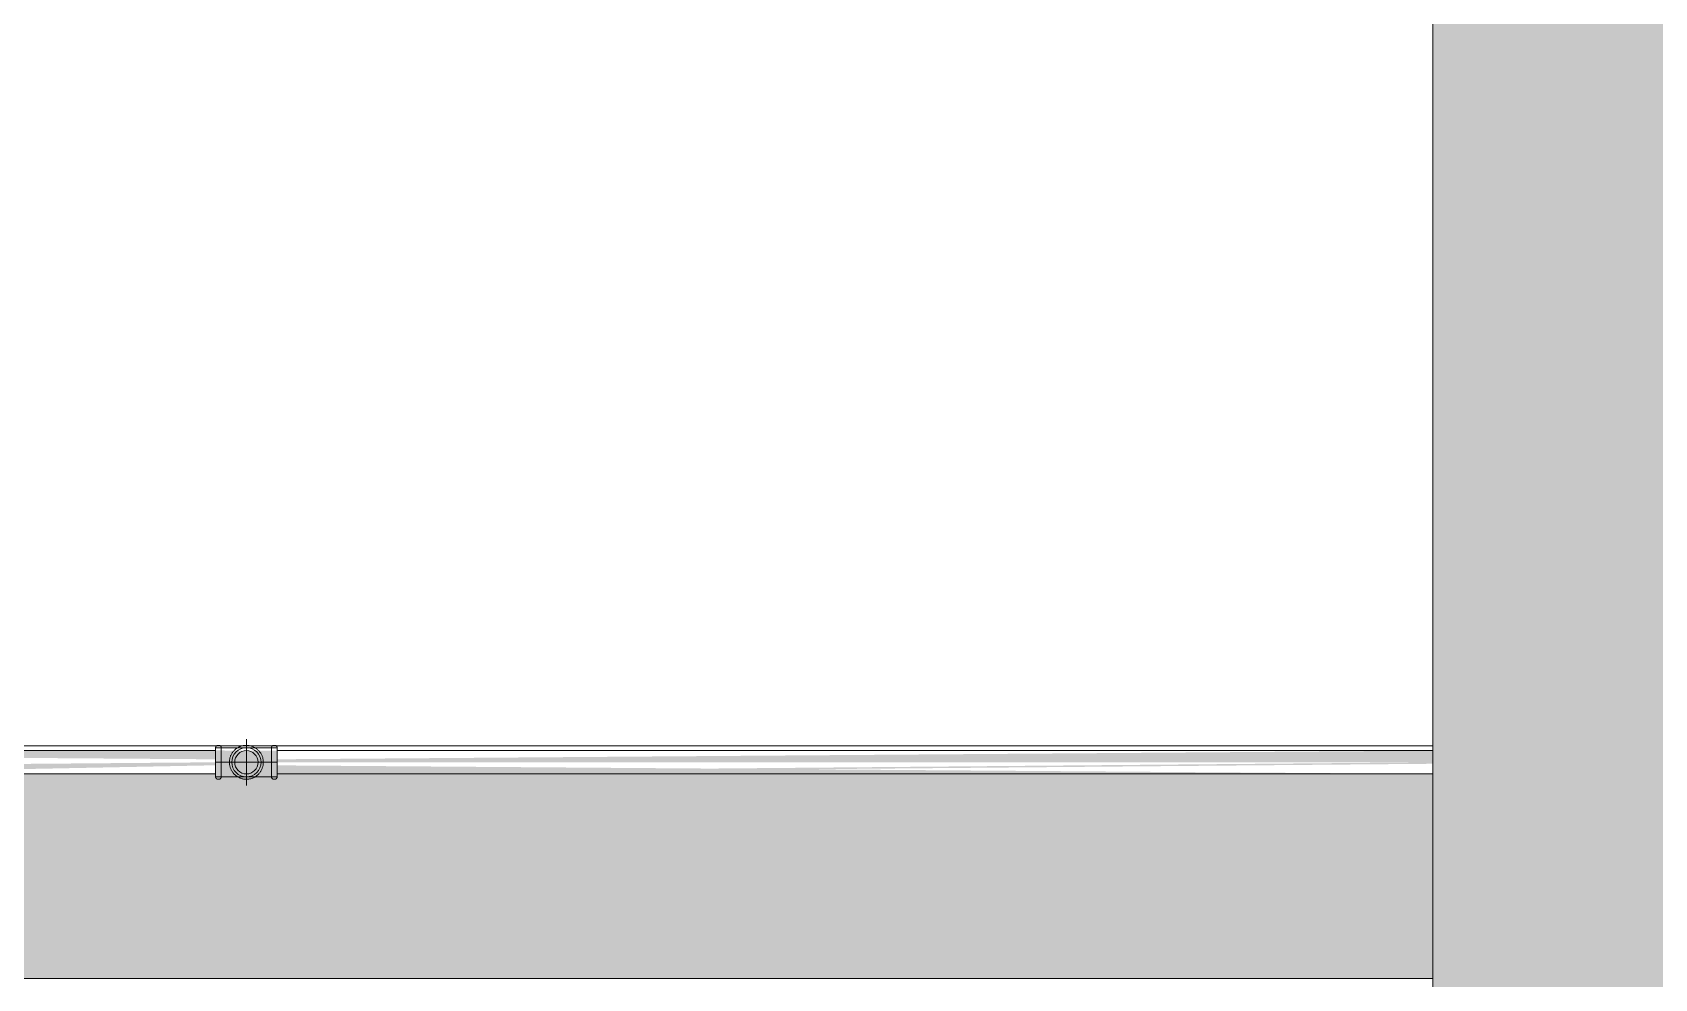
# Model space of a CAD drawing. Header units: metres. Extents: x 5 to 242, y -3 to 162.
# Drawn here: x 167.852 to 169.593, y 107.214 to 108.23 of the extents above; entities that cross this region are included whole.
import ezdxf

# ---------------------------------------------------------------- set-up
doc = ezdxf.new("R2010")
doc.units = ezdxf.units.M
doc.layers.add('1053_ARQ_BASE_MATADOURO_2_dwg', color=7, linetype='Continuous', lineweight=5, true_color=0x767676)
for name, color, linetype, lineweight in [('A-DETL', 7, 'Continuous', 5), ('A-DETL-GENF', 7, 'Continuous', 5), ('A-PISO', 7, 'Continuous', 5), ('A-WALL', 7, 'Continuous', 9), ('P-PIPE', 7, 'Continuous', 5), ('P-PIPE-CNTR', 7, 'Continuous', 5)]:
    doc.layers.add(name, color=color, linetype=linetype, lineweight=lineweight)

# ---------------------------------------------------------------- blocks, each defined once
blk = doc.blocks.new('1053_ARQ_BASE_MATADOURO_2_dwg-3637054-TÉRREO 1_20')
at = {"layer": 'A-PISO', "color": 253, "true_color": 0xaaaaaa, "flags": 128}
blk.add_lwpolyline([(142.9558, 74.2782), (139.8841, 74.2782), (127.1431, 74.2782)], dxfattribs=at)

msp = doc.modelspace()

# ---------------------------------------------------------------- hatches: boundary and pattern name
at = {"layer": 'A-DETL-GENF', "true_color": 0xffff00}
h = msp.add_hatch(color=2, dxfattribs=at)
h.paths.add_polyline_path([(159.2772, 95.5542), (169.8307, 95.5542), (169.8307, 120.7142), (129.9669, 120.7142), (129.9669, 95.5542), (149.0587, 95.5542)])
h.paths.add_polyline_path([(130.4761, 96.1081), (130.4761, 120.3589), (169.3545, 120.3589), (169.3545, 96.1081), (138.8401, 96.1081)])
at = {"layer": 'A-WALL', "true_color": 0xffd4aa, "transparency": 33554483}
h = msp.add_hatch(color=41, dxfattribs=at)
h.paths.add_polyline_path([(166.2829, 107.2142), (169.3545, 107.2142), (169.3545, 107.434), (168.1143, 107.4432), (168.1143, 107.459), (166.2829, 107.4642)])
h.paths.add_polyline_path([(169.8307, 107.2142), (185.9382, 107.2142), (185.9382, 107.4642), (170.6483, 107.4527), (170.6483, 107.434), (169.8307, 107.4289)])
h.paths.add_polyline_path([(185.9022, 107.4297), (185.8884, 107.4527), (185.9087, 107.4553), (185.9022, 107.434)])
h.paths.add_polyline_path([(170.7143, 107.434), (170.7143, 107.459), (173.2483, 107.4497), (173.2483, 107.434), (170.7731, 107.434)])
h.paths.add_polyline_path([(173.3143, 107.434), (173.3143, 107.459), (175.8618, 107.4497), (175.8618, 107.434), (173.3277, 107.434)])
h.paths.add_polyline_path([(175.9001, 107.434), (175.9008, 107.459), (185.8787, 107.4497), (185.8787, 107.434), (175.9008, 107.434)])
h.paths.add_polyline_path([(166.7607, 107.434), (166.7607, 107.459), (168.0483, 107.4497), (168.0483, 107.434), (166.9411, 107.434)])
at = {"layer": 'P-PIPE', "true_color": 0xc0c0c0}
for points in [[(167.5798, 107.4465), (168.0483, 107.4573), (168.0483, 107.459), (166.7607, 107.4497), (166.7607, 107.4465), (166.9411, 107.4465)], [(167.5798, 107.434), (168.0483, 107.4433), (168.0483, 107.4465), (166.7607, 107.4357), (166.7607, 107.434), (166.9411, 107.434)]]:
    msp.add_hatch(color=9, dxfattribs=at).paths.add_polyline_path(points)
h = msp.add_hatch(color=9, dxfattribs=at)
h.paths.add_polyline_path([(170.1344, 107.4465), (170.6483, 107.4573), (170.6483, 107.459), (169.8307, 107.4475), (169.8307, 107.4465)])
h.paths.add_polyline_path([(169.3545, 107.4465), (169.3545, 107.459), (168.1143, 107.4497), (168.1143, 107.4465), (168.8571, 107.4465)])
h = msp.add_hatch(color=9, dxfattribs=at)
h.paths.add_polyline_path([(168.1143, 107.434), (169.3545, 107.4449), (169.3545, 107.4465), (168.1143, 107.4357), (168.1143, 107.4344)])
h.paths.add_polyline_path([(169.8307, 107.434), (170.6483, 107.4432), (170.6483, 107.4465), (169.8307, 107.4357), (169.8307, 107.4341)])

# ---------------------------------------------------------------- linework, layer by layer
at = {"layer": 'A-DETL'}
msp.add_line((169.3545, 120.3589), (169.3545, 96.1081), dxfattribs=at)
at = {"layer": 'A-WALL', "color": 253, "true_color": 0xaaaaaa}
for p, q in [((169.3545, 107.4642), (166.2829, 107.4642)), ((166.2829, 107.2142), (169.3545, 107.2142))]:
    msp.add_line(p, q, dxfattribs=at)
at = {"layer": 'P-PIPE'}
for p, q in [((168.0483, 107.459), (166.7607, 107.459)), ((168.1143, 107.4622), (168.0483, 107.4622)), ((168.0483, 107.4622), (168.0483, 107.4465)), ((168.0483, 107.4622), (168.0483, 107.4465)), ((168.1143, 107.4622), (168.0483, 107.4622)), ((168.0483, 107.4622), (168.0483, 107.4601)), ((168.0483, 107.4622), (168.0483, 107.4576)), ((168.0483, 107.434), (168.0483, 107.459)), ((168.0518, 107.4647), (168.0508, 107.4647)), ((168.0518, 107.4647), (168.0508, 107.4647)), ((168.0543, 107.4622), (168.0543, 107.4465)), ((168.0543, 107.4622), (168.0543, 107.4465)), ((168.1083, 107.4465), (168.1083, 107.4622)), ((168.1083, 107.4465), (168.1083, 107.4622)), ((168.1118, 107.4647), (168.1108, 107.4647)), ((168.1118, 107.4647), (168.1108, 107.4647)), ((168.1143, 107.4465), (168.1143, 107.4622)), ((168.1143, 107.4465), (168.1143, 107.4622)), ((168.1143, 107.4601), (168.1143, 107.4622)), ((168.1143, 107.4576), (168.1143, 107.4622)), ((169.3545, 107.459), (168.1143, 107.459)), ((168.1143, 107.459), (168.1143, 107.434)), ((166.7607, 107.434), (168.0483, 107.434)), ((168.0483, 107.4465), (168.0483, 107.4308)), ((168.0483, 107.4465), (168.0483, 107.4308)), ((168.0483, 107.4354), (168.0483, 107.4308)), ((168.0483, 107.4329), (168.0483, 107.4308)), ((168.0543, 107.4465), (168.0543, 107.4308)), ((168.0543, 107.4465), (168.0543, 107.4308)), ((168.1083, 107.4308), (168.1083, 107.4465)), ((168.1083, 107.4308), (168.1083, 107.4465)), ((168.1143, 107.4308), (168.1143, 107.4465)), ((168.1143, 107.4308), (168.1143, 107.4465)), ((168.1143, 107.4308), (168.1143, 107.4354)), ((168.1143, 107.434), (169.3545, 107.434)), ((168.1143, 107.4308), (168.1143, 107.4329)), ((168.0483, 107.4308), (168.1143, 107.4308)), ((168.0483, 107.4308), (168.1143, 107.4308)), ((168.0508, 107.4283), (168.0518, 107.4283)), ((168.0508, 107.4283), (168.0518, 107.4283)), ((168.1108, 107.4283), (168.1118, 107.4283)), ((168.1108, 107.4283), (168.1118, 107.4283))]:
    msp.add_line(p, q, dxfattribs=at)
at = {"layer": 'P-PIPE', "flags": 128}
for points in [[(168.0483, 107.4622), (168.0483, 107.4623), (168.0483, 107.4624), (168.0483, 107.4625), (168.0483, 107.4626), (168.0483, 107.4627), (168.0484, 107.4628), (168.0484, 107.4629), (168.0484, 107.463), (168.0484, 107.4631), (168.0485, 107.4632), (168.0485, 107.4632), (168.0486, 107.4633), (168.0486, 107.4634), (168.0487, 107.4635), (168.0487, 107.4636), (168.0488, 107.4637), (168.0488, 107.4638), (168.0489, 107.4638), (168.049, 107.4639), (168.049, 107.464), (168.0491, 107.464), (168.0492, 107.4641), (168.0493, 107.4642), (168.0494, 107.4642), (168.0494, 107.4643), (168.0495, 107.4643), (168.0496, 107.4644), (168.0497, 107.4644), (168.0498, 107.4645), (168.0499, 107.4645), (168.05, 107.4645), (168.0501, 107.4646), (168.0502, 107.4646), (168.0503, 107.4646), (168.0504, 107.4646), (168.0505, 107.4647), (168.0506, 107.4647), (168.0507, 107.4647), (168.0508, 107.4647), (168.0508, 107.4647)], [(168.0483, 107.4622), (168.0483, 107.4623), (168.0483, 107.4624), (168.0483, 107.4625), (168.0483, 107.4626), (168.0483, 107.4627), (168.0484, 107.4628), (168.0484, 107.4629), (168.0484, 107.463), (168.0484, 107.4631), (168.0485, 107.4632), (168.0485, 107.4632), (168.0486, 107.4633), (168.0486, 107.4634), (168.0487, 107.4635), (168.0487, 107.4636), (168.0488, 107.4637), (168.0488, 107.4638), (168.0489, 107.4638), (168.049, 107.4639), (168.049, 107.464), (168.0491, 107.464), (168.0492, 107.4641), (168.0493, 107.4642), (168.0494, 107.4642), (168.0494, 107.4643), (168.0495, 107.4643), (168.0496, 107.4644), (168.0497, 107.4644), (168.0498, 107.4645), (168.0499, 107.4645), (168.05, 107.4645), (168.0501, 107.4646), (168.0502, 107.4646), (168.0503, 107.4646), (168.0504, 107.4646), (168.0505, 107.4647), (168.0506, 107.4647), (168.0507, 107.4647), (168.0508, 107.4647), (168.0508, 107.4647)], [(168.0483, 107.4586), (168.0483, 107.459), (168.0483, 107.4593), (168.0483, 107.4597), (168.0483, 107.46), (168.0483, 107.4603), (168.0483, 107.4606), (168.0483, 107.4609), (168.0483, 107.4611), (168.0483, 107.4613), (168.0483, 107.4615), (168.0483, 107.4617), (168.0483, 107.4618), (168.0483, 107.462), (168.0483, 107.4621), (168.0483, 107.4621), (168.0483, 107.4622)], [(168.0483, 107.4622), (168.0483, 107.4621), (168.0483, 107.4621), (168.0483, 107.462), (168.0483, 107.4619), (168.0483, 107.4617), (168.0483, 107.4616), (168.0483, 107.4614), (168.0483, 107.4612), (168.0483, 107.4609), (168.0483, 107.4607), (168.0483, 107.4604), (168.0483, 107.4601), (168.0483, 107.4598), (168.0483, 107.4594), (168.0483, 107.4591), (168.0483, 107.4587), (168.0483, 107.4583), (168.0483, 107.4579), (168.0483, 107.4574), (168.0483, 107.457), (168.0483, 107.4565), (168.0483, 107.456), (168.0483, 107.4555), (168.0483, 107.455), (168.0483, 107.4544), (168.0483, 107.4539), (168.0483, 107.4533), (168.0483, 107.4528), (168.0483, 107.4522), (168.0483, 107.4516), (168.0483, 107.451), (168.0483, 107.4504), (168.0483, 107.4498), (168.0483, 107.4492), (168.0483, 107.4485), (168.0483, 107.4479), (168.0483, 107.4473), (168.0483, 107.4467), (168.0483, 107.4465)], [(168.0483, 107.459), (168.0483, 107.4593), (168.0483, 107.4597), (168.0483, 107.46), (168.0483, 107.4603), (168.0483, 107.4606), (168.0483, 107.4609), (168.0483, 107.4611), (168.0483, 107.4613), (168.0483, 107.4615), (168.0483, 107.4617), (168.0483, 107.4618), (168.0483, 107.462), (168.0483, 107.4621), (168.0483, 107.4621), (168.0483, 107.4622)], [(168.0483, 107.4622), (168.0483, 107.4621), (168.0483, 107.4621), (168.0483, 107.462), (168.0483, 107.4619), (168.0483, 107.4617), (168.0483, 107.4616), (168.0483, 107.4614), (168.0483, 107.4612), (168.0483, 107.4609), (168.0483, 107.4607), (168.0483, 107.4604), (168.0483, 107.4601), (168.0483, 107.4598), (168.0483, 107.4594), (168.0483, 107.4591)], [(168.0518, 107.4647), (168.0519, 107.4647), (168.052, 107.4647), (168.0521, 107.4647), (168.0522, 107.4647), (168.0523, 107.4646), (168.0524, 107.4646), (168.0525, 107.4646), (168.0526, 107.4646), (168.0527, 107.4645), (168.0528, 107.4645), (168.0529, 107.4644), (168.0529, 107.4644), (168.053, 107.4644), (168.0531, 107.4643), (168.0532, 107.4642), (168.0533, 107.4642), (168.0534, 107.4641), (168.0534, 107.4641), (168.0535, 107.464), (168.0536, 107.4639), (168.0536, 107.4639), (168.0537, 107.4638), (168.0538, 107.4637), (168.0538, 107.4636), (168.0539, 107.4635), (168.0539, 107.4634), (168.054, 107.4634), (168.054, 107.4633), (168.0541, 107.4632), (168.0541, 107.4631), (168.0542, 107.463), (168.0542, 107.4629), (168.0542, 107.4628), (168.0542, 107.4627), (168.0543, 107.4626), (168.0543, 107.4625), (168.0543, 107.4624), (168.0543, 107.4623), (168.0543, 107.4622), (168.0543, 107.4622)], [(168.0518, 107.4647), (168.0519, 107.4647), (168.052, 107.4647), (168.0521, 107.4647), (168.0522, 107.4647), (168.0523, 107.4646), (168.0524, 107.4646), (168.0525, 107.4646), (168.0526, 107.4646), (168.0527, 107.4645), (168.0528, 107.4645), (168.0529, 107.4644), (168.0529, 107.4644), (168.053, 107.4644), (168.0531, 107.4643), (168.0532, 107.4642), (168.0533, 107.4642), (168.0534, 107.4641), (168.0534, 107.4641), (168.0535, 107.464), (168.0536, 107.4639), (168.0536, 107.4639), (168.0537, 107.4638), (168.0538, 107.4637), (168.0538, 107.4636), (168.0539, 107.4635), (168.0539, 107.4634), (168.054, 107.4634), (168.054, 107.4633), (168.0541, 107.4632), (168.0541, 107.4631), (168.0542, 107.463), (168.0542, 107.4629), (168.0542, 107.4628), (168.0542, 107.4627), (168.0543, 107.4626), (168.0543, 107.4625), (168.0543, 107.4624), (168.0543, 107.4623), (168.0543, 107.4622), (168.0543, 107.4622)], [(168.0543, 107.4465), (168.0543, 107.4471), (168.0543, 107.4477), (168.0543, 107.4484), (168.0543, 107.449), (168.0543, 107.4496), (168.0543, 107.4502), (168.0543, 107.4508), (168.0543, 107.4514), (168.0543, 107.452), (168.0543, 107.4526), (168.0543, 107.4532), (168.0543, 107.4537), (168.0543, 107.4543), (168.0543, 107.4548), (168.0543, 107.4553), (168.0543, 107.4559), (168.0543, 107.4564), (168.0543, 107.4568), (168.0543, 107.4573), (168.0543, 107.4577), (168.0543, 107.4582), (168.0543, 107.4586), (168.0543, 107.459), (168.0543, 107.4593), (168.0543, 107.4597), (168.0543, 107.46), (168.0543, 107.4603), (168.0543, 107.4606), (168.0543, 107.4609), (168.0543, 107.4611), (168.0543, 107.4613), (168.0543, 107.4615), (168.0543, 107.4617), (168.0543, 107.4618), (168.0543, 107.462), (168.0543, 107.4621), (168.0543, 107.4621), (168.0543, 107.4622)], [(168.0543, 107.4622), (168.0543, 107.4621), (168.0543, 107.4621), (168.0543, 107.462), (168.0543, 107.4619), (168.0543, 107.4617), (168.0543, 107.4616), (168.0543, 107.4614), (168.0543, 107.4612), (168.0543, 107.4609), (168.0543, 107.4607), (168.0543, 107.4604), (168.0543, 107.4601), (168.0543, 107.4598), (168.0543, 107.4594), (168.0543, 107.4591), (168.0543, 107.4587), (168.0543, 107.4583), (168.0543, 107.4579), (168.0543, 107.4574), (168.0543, 107.457), (168.0543, 107.4565), (168.0543, 107.456), (168.0543, 107.4555), (168.0543, 107.455), (168.0543, 107.4544), (168.0543, 107.4539), (168.0543, 107.4533), (168.0543, 107.4528), (168.0543, 107.4522), (168.0543, 107.4516), (168.0543, 107.451), (168.0543, 107.4504), (168.0543, 107.4498), (168.0543, 107.4492), (168.0543, 107.4485), (168.0543, 107.4479), (168.0543, 107.4473), (168.0543, 107.4467), (168.0543, 107.4465)], [(168.0543, 107.4465), (168.0543, 107.4471), (168.0543, 107.4477), (168.0543, 107.4484), (168.0543, 107.449), (168.0543, 107.4496), (168.0543, 107.4502), (168.0543, 107.4508), (168.0543, 107.4514), (168.0543, 107.452), (168.0543, 107.4526), (168.0543, 107.4532), (168.0543, 107.4537), (168.0543, 107.4543), (168.0543, 107.4548), (168.0543, 107.4553), (168.0543, 107.4559), (168.0543, 107.4564), (168.0543, 107.4568), (168.0543, 107.4573), (168.0543, 107.4577), (168.0543, 107.4582), (168.0543, 107.4586), (168.0543, 107.459), (168.0543, 107.4593), (168.0543, 107.4597), (168.0543, 107.46), (168.0543, 107.4603), (168.0543, 107.4606), (168.0543, 107.4609), (168.0543, 107.4611), (168.0543, 107.4613), (168.0543, 107.4615), (168.0543, 107.4617), (168.0543, 107.4618), (168.0543, 107.462), (168.0543, 107.4621), (168.0543, 107.4621), (168.0543, 107.4622)], [(168.0543, 107.4622), (168.0543, 107.4621), (168.0543, 107.4621), (168.0543, 107.462), (168.0543, 107.4619), (168.0543, 107.4617), (168.0543, 107.4616), (168.0543, 107.4614), (168.0543, 107.4612), (168.0543, 107.4609), (168.0543, 107.4607), (168.0543, 107.4604), (168.0543, 107.4601), (168.0543, 107.4598), (168.0543, 107.4594), (168.0543, 107.4591), (168.0543, 107.4587), (168.0543, 107.4583), (168.0543, 107.4579), (168.0543, 107.4574), (168.0543, 107.457), (168.0543, 107.4565), (168.0543, 107.456), (168.0543, 107.4555), (168.0543, 107.455), (168.0543, 107.4544), (168.0543, 107.4539), (168.0543, 107.4533), (168.0543, 107.4528), (168.0543, 107.4522), (168.0543, 107.4516), (168.0543, 107.451), (168.0543, 107.4504), (168.0543, 107.4498), (168.0543, 107.4492), (168.0543, 107.4485), (168.0543, 107.4479), (168.0543, 107.4473), (168.0543, 107.4467), (168.0543, 107.4465)], [(168.0995, 107.4465), (168.0995, 107.4472), (168.0994, 107.4479), (168.0994, 107.4487), (168.0993, 107.4494), (168.0991, 107.4501), (168.099, 107.4508), (168.0988, 107.4515), (168.0986, 107.4522), (168.0983, 107.4529), (168.0981, 107.4536), (168.0978, 107.4542), (168.0974, 107.4549), (168.0971, 107.4555), (168.0967, 107.4562), (168.0963, 107.4568), (168.0959, 107.4574), (168.0954, 107.4579), (168.095, 107.4585), (168.0945, 107.459), (168.094, 107.4595), (168.0934, 107.46), (168.0929, 107.4605), (168.0923, 107.461), (168.0917, 107.4614), (168.0911, 107.4618), (168.0905, 107.4622), (168.0899, 107.4625), (168.0892, 107.4629), (168.0886, 107.4632), (168.0879, 107.4634), (168.0872, 107.4637), (168.0865, 107.4639), (168.0858, 107.4641), (168.0851, 107.4643), (168.0844, 107.4644), (168.0837, 107.4645), (168.0829, 107.4646), (168.0822, 107.4647), (168.0815, 107.4647), (168.0808, 107.4647), (168.08, 107.4646), (168.0793, 107.4646), (168.0786, 107.4645), (168.0779, 107.4644), (168.0772, 107.4642), (168.0764, 107.464), (168.0757, 107.4638), (168.0751, 107.4636), (168.0744, 107.4633), (168.0737, 107.463), (168.0731, 107.4627), (168.0724, 107.4624), (168.0718, 107.462), (168.0712, 107.4616), (168.0706, 107.4612), (168.07, 107.4608), (168.0694, 107.4603), (168.0689, 107.4598), (168.0684, 107.4593), (168.0679, 107.4588), (168.0674, 107.4582), (168.0669, 107.4577), (168.0665, 107.4571), (168.0661, 107.4565), (168.0657, 107.4559), (168.0653, 107.4552), (168.065, 107.4546), (168.0647, 107.4539), (168.0644, 107.4533), (168.0641, 107.4526), (168.0639, 107.4519), (168.0637, 107.4512), (168.0635, 107.4505), (168.0634, 107.4498), (168.0633, 107.4491), (168.0632, 107.4483), (168.0631, 107.4476), (168.0631, 107.4469), (168.0631, 107.4465)], [(168.0995, 107.4465), (168.0995, 107.4472), (168.0994, 107.4479), (168.0994, 107.4487), (168.0993, 107.4494), (168.0991, 107.4501), (168.099, 107.4508), (168.0988, 107.4515), (168.0986, 107.4522), (168.0983, 107.4529), (168.0981, 107.4536), (168.0978, 107.4542), (168.0974, 107.4549), (168.0971, 107.4555), (168.0967, 107.4562), (168.0963, 107.4568), (168.0959, 107.4574), (168.0954, 107.4579), (168.095, 107.4585), (168.0945, 107.459), (168.094, 107.4595), (168.0934, 107.46), (168.0929, 107.4605), (168.0923, 107.461), (168.0917, 107.4614), (168.0911, 107.4618), (168.0905, 107.4622), (168.0899, 107.4625), (168.0892, 107.4629), (168.0886, 107.4632), (168.0879, 107.4634), (168.0872, 107.4637), (168.0865, 107.4639), (168.0858, 107.4641), (168.0851, 107.4643), (168.0844, 107.4644), (168.0837, 107.4645), (168.0829, 107.4646), (168.0822, 107.4647), (168.0815, 107.4647), (168.0808, 107.4647), (168.08, 107.4646), (168.0793, 107.4646), (168.0786, 107.4645), (168.0779, 107.4644), (168.0772, 107.4642), (168.0764, 107.464), (168.0757, 107.4638), (168.0751, 107.4636), (168.0744, 107.4633), (168.0737, 107.463), (168.0731, 107.4627), (168.0724, 107.4624), (168.0718, 107.462), (168.0712, 107.4616), (168.0706, 107.4612), (168.07, 107.4608), (168.0694, 107.4603), (168.0689, 107.4598), (168.0684, 107.4593), (168.0679, 107.4588), (168.0674, 107.4582), (168.0669, 107.4577), (168.0665, 107.4571), (168.0661, 107.4565), (168.0657, 107.4559), (168.0653, 107.4552), (168.065, 107.4546), (168.0647, 107.4539), (168.0644, 107.4533), (168.0641, 107.4526), (168.0639, 107.4519), (168.0637, 107.4512), (168.0635, 107.4505), (168.0634, 107.4498), (168.0633, 107.4491), (168.0632, 107.4483), (168.0631, 107.4476), (168.0631, 107.4469), (168.0631, 107.4465)], [(168.1083, 107.4622), (168.1083, 107.4623), (168.1083, 107.4624), (168.1083, 107.4625), (168.1083, 107.4626), (168.1083, 107.4627), (168.1084, 107.4628), (168.1084, 107.4629), (168.1084, 107.463), (168.1084, 107.4631), (168.1085, 107.4632), (168.1085, 107.4632), (168.1086, 107.4633), (168.1086, 107.4634), (168.1087, 107.4635), (168.1087, 107.4636), (168.1088, 107.4637), (168.1088, 107.4638), (168.1089, 107.4638), (168.109, 107.4639), (168.109, 107.464), (168.1091, 107.464), (168.1092, 107.4641), (168.1093, 107.4642), (168.1094, 107.4642), (168.1094, 107.4643), (168.1095, 107.4643), (168.1096, 107.4644), (168.1097, 107.4644), (168.1098, 107.4645), (168.1099, 107.4645), (168.11, 107.4645), (168.1101, 107.4646), (168.1102, 107.4646), (168.1103, 107.4646), (168.1104, 107.4646), (168.1105, 107.4647), (168.1106, 107.4647), (168.1107, 107.4647), (168.1108, 107.4647), (168.1108, 107.4647)], [(168.1083, 107.4622), (168.1083, 107.4623), (168.1083, 107.4624), (168.1083, 107.4625), (168.1083, 107.4626), (168.1083, 107.4627), (168.1084, 107.4628), (168.1084, 107.4629), (168.1084, 107.463), (168.1084, 107.4631), (168.1085, 107.4632), (168.1085, 107.4632), (168.1086, 107.4633), (168.1086, 107.4634), (168.1087, 107.4635), (168.1087, 107.4636), (168.1088, 107.4637), (168.1088, 107.4638), (168.1089, 107.4638), (168.109, 107.4639), (168.109, 107.464), (168.1091, 107.464), (168.1092, 107.4641), (168.1093, 107.4642), (168.1094, 107.4642), (168.1094, 107.4643), (168.1095, 107.4643), (168.1096, 107.4644), (168.1097, 107.4644), (168.1098, 107.4645), (168.1099, 107.4645), (168.11, 107.4645), (168.1101, 107.4646), (168.1102, 107.4646), (168.1103, 107.4646), (168.1104, 107.4646), (168.1105, 107.4647), (168.1106, 107.4647), (168.1107, 107.4647), (168.1108, 107.4647), (168.1108, 107.4647)], [(168.1083, 107.4465), (168.1083, 107.4471), (168.1083, 107.4477), (168.1083, 107.4484), (168.1083, 107.449), (168.1083, 107.4496), (168.1083, 107.4502), (168.1083, 107.4508), (168.1083, 107.4514), (168.1083, 107.452), (168.1083, 107.4526), (168.1083, 107.4532), (168.1083, 107.4537), (168.1083, 107.4543), (168.1083, 107.4548), (168.1083, 107.4553), (168.1083, 107.4559), (168.1083, 107.4564), (168.1083, 107.4568), (168.1083, 107.4573), (168.1083, 107.4577), (168.1083, 107.4582), (168.1083, 107.4586), (168.1083, 107.459), (168.1083, 107.4593), (168.1083, 107.4597), (168.1083, 107.46), (168.1083, 107.4603), (168.1083, 107.4606), (168.1083, 107.4609), (168.1083, 107.4611), (168.1083, 107.4613), (168.1083, 107.4615), (168.1083, 107.4617), (168.1083, 107.4618), (168.1083, 107.462), (168.1083, 107.4621), (168.1083, 107.4621), (168.1083, 107.4622)], [(168.1083, 107.4622), (168.1083, 107.4621), (168.1083, 107.4621), (168.1083, 107.462), (168.1083, 107.4619), (168.1083, 107.4617), (168.1083, 107.4616), (168.1083, 107.4614), (168.1083, 107.4612), (168.1083, 107.4609), (168.1083, 107.4607), (168.1083, 107.4604), (168.1083, 107.4601), (168.1083, 107.4598), (168.1083, 107.4594), (168.1083, 107.4591), (168.1083, 107.4587), (168.1083, 107.4583), (168.1083, 107.4579), (168.1083, 107.4574), (168.1083, 107.457), (168.1083, 107.4565), (168.1083, 107.456), (168.1083, 107.4555), (168.1083, 107.455), (168.1083, 107.4544), (168.1083, 107.4539), (168.1083, 107.4533), (168.1083, 107.4528), (168.1083, 107.4522), (168.1083, 107.4516), (168.1083, 107.451), (168.1083, 107.4504), (168.1083, 107.4498), (168.1083, 107.4492), (168.1083, 107.4485), (168.1083, 107.4479), (168.1083, 107.4473), (168.1083, 107.4467), (168.1083, 107.4465)], [(168.1083, 107.4465), (168.1083, 107.4471), (168.1083, 107.4477), (168.1083, 107.4484), (168.1083, 107.449), (168.1083, 107.4496), (168.1083, 107.4502), (168.1083, 107.4508), (168.1083, 107.4514), (168.1083, 107.452), (168.1083, 107.4526), (168.1083, 107.4532), (168.1083, 107.4537), (168.1083, 107.4543), (168.1083, 107.4548), (168.1083, 107.4553), (168.1083, 107.4559), (168.1083, 107.4564), (168.1083, 107.4568), (168.1083, 107.4573), (168.1083, 107.4577), (168.1083, 107.4582), (168.1083, 107.4586), (168.1083, 107.459), (168.1083, 107.4593), (168.1083, 107.4597), (168.1083, 107.46), (168.1083, 107.4603), (168.1083, 107.4606), (168.1083, 107.4609), (168.1083, 107.4611), (168.1083, 107.4613), (168.1083, 107.4615), (168.1083, 107.4617), (168.1083, 107.4618), (168.1083, 107.462), (168.1083, 107.4621), (168.1083, 107.4621), (168.1083, 107.4622)], [(168.1083, 107.4622), (168.1083, 107.4621), (168.1083, 107.4621), (168.1083, 107.462), (168.1083, 107.4619), (168.1083, 107.4617), (168.1083, 107.4616), (168.1083, 107.4614), (168.1083, 107.4612), (168.1083, 107.4609), (168.1083, 107.4607), (168.1083, 107.4604), (168.1083, 107.4601), (168.1083, 107.4598), (168.1083, 107.4594), (168.1083, 107.4591), (168.1083, 107.4587), (168.1083, 107.4583), (168.1083, 107.4579), (168.1083, 107.4574), (168.1083, 107.457), (168.1083, 107.4565), (168.1083, 107.456), (168.1083, 107.4555), (168.1083, 107.455), (168.1083, 107.4544), (168.1083, 107.4539), (168.1083, 107.4533), (168.1083, 107.4528), (168.1083, 107.4522), (168.1083, 107.4516), (168.1083, 107.451), (168.1083, 107.4504), (168.1083, 107.4498), (168.1083, 107.4492), (168.1083, 107.4485), (168.1083, 107.4479), (168.1083, 107.4473), (168.1083, 107.4467), (168.1083, 107.4465)], [(168.1118, 107.4647), (168.1119, 107.4647), (168.112, 107.4647), (168.1121, 107.4647), (168.1122, 107.4647), (168.1123, 107.4646), (168.1124, 107.4646), (168.1125, 107.4646), (168.1126, 107.4646), (168.1127, 107.4645), (168.1128, 107.4645), (168.1129, 107.4644), (168.1129, 107.4644), (168.113, 107.4644), (168.1131, 107.4643), (168.1132, 107.4642), (168.1133, 107.4642), (168.1134, 107.4641), (168.1134, 107.4641), (168.1135, 107.464), (168.1136, 107.4639), (168.1136, 107.4639), (168.1137, 107.4638), (168.1138, 107.4637), (168.1138, 107.4636), (168.1139, 107.4635), (168.1139, 107.4634), (168.114, 107.4634), (168.114, 107.4633), (168.1141, 107.4632), (168.1141, 107.4631), (168.1142, 107.463), (168.1142, 107.4629), (168.1142, 107.4628), (168.1142, 107.4627), (168.1143, 107.4626), (168.1143, 107.4625), (168.1143, 107.4624), (168.1143, 107.4623), (168.1143, 107.4622), (168.1143, 107.4622)], [(168.1118, 107.4647), (168.1119, 107.4647), (168.112, 107.4647), (168.1121, 107.4647), (168.1122, 107.4647), (168.1123, 107.4646), (168.1124, 107.4646), (168.1125, 107.4646), (168.1126, 107.4646), (168.1127, 107.4645), (168.1128, 107.4645), (168.1129, 107.4644), (168.1129, 107.4644), (168.113, 107.4644), (168.1131, 107.4643), (168.1132, 107.4642), (168.1133, 107.4642), (168.1134, 107.4641), (168.1134, 107.4641), (168.1135, 107.464), (168.1136, 107.4639), (168.1136, 107.4639), (168.1137, 107.4638), (168.1138, 107.4637), (168.1138, 107.4636), (168.1139, 107.4635), (168.1139, 107.4634), (168.114, 107.4634), (168.114, 107.4633), (168.1141, 107.4632), (168.1141, 107.4631), (168.1142, 107.463), (168.1142, 107.4629), (168.1142, 107.4628), (168.1142, 107.4627), (168.1143, 107.4626), (168.1143, 107.4625), (168.1143, 107.4624), (168.1143, 107.4623), (168.1143, 107.4622), (168.1143, 107.4622)], [(168.1143, 107.4465), (168.1143, 107.4471), (168.1143, 107.4477), (168.1143, 107.4484), (168.1143, 107.449), (168.1143, 107.4496), (168.1143, 107.4502), (168.1143, 107.4508), (168.1143, 107.4514), (168.1143, 107.452), (168.1143, 107.4526), (168.1143, 107.4532), (168.1143, 107.4537), (168.1143, 107.4543), (168.1143, 107.4548), (168.1143, 107.4553), (168.1143, 107.4559), (168.1143, 107.4564), (168.1143, 107.4568), (168.1143, 107.4573), (168.1143, 107.4577), (168.1143, 107.4582), (168.1143, 107.4586), (168.1143, 107.459), (168.1143, 107.4593), (168.1143, 107.4597), (168.1143, 107.46), (168.1143, 107.4603), (168.1143, 107.4606), (168.1143, 107.4609), (168.1143, 107.4611), (168.1143, 107.4613), (168.1143, 107.4615), (168.1143, 107.4617), (168.1143, 107.4618), (168.1143, 107.462), (168.1143, 107.4621), (168.1143, 107.4621), (168.1143, 107.4622)], [(168.1143, 107.4622), (168.1143, 107.4621), (168.1143, 107.4621), (168.1143, 107.462), (168.1143, 107.4619), (168.1143, 107.4617), (168.1143, 107.4616), (168.1143, 107.4614), (168.1143, 107.4612), (168.1143, 107.4609), (168.1143, 107.4607), (168.1143, 107.4604), (168.1143, 107.4601), (168.1143, 107.4598), (168.1143, 107.4594), (168.1143, 107.4591), (168.1143, 107.4587)], [(168.1143, 107.459), (168.1143, 107.4593), (168.1143, 107.4597), (168.1143, 107.46), (168.1143, 107.4603), (168.1143, 107.4606), (168.1143, 107.4609), (168.1143, 107.4611), (168.1143, 107.4613), (168.1143, 107.4615), (168.1143, 107.4617), (168.1143, 107.4618), (168.1143, 107.462), (168.1143, 107.4621), (168.1143, 107.4621), (168.1143, 107.4622)], [(168.1143, 107.4622), (168.1143, 107.4621), (168.1143, 107.4621), (168.1143, 107.462), (168.1143, 107.4619), (168.1143, 107.4617), (168.1143, 107.4616), (168.1143, 107.4614), (168.1143, 107.4612), (168.1143, 107.4609), (168.1143, 107.4607), (168.1143, 107.4604), (168.1143, 107.4601), (168.1143, 107.4598), (168.1143, 107.4594), (168.1143, 107.4591)], [(168.0483, 107.4465), (168.0483, 107.4459), (168.0483, 107.4452), (168.0483, 107.4446), (168.0483, 107.444), (168.0483, 107.4434), (168.0483, 107.4428), (168.0483, 107.4421), (168.0483, 107.4415), (168.0483, 107.441), (168.0483, 107.4404), (168.0483, 107.4398), (168.0483, 107.4392), (168.0483, 107.4387), (168.0483, 107.4381), (168.0483, 107.4376), (168.0483, 107.4371), (168.0483, 107.4366), (168.0483, 107.4361), (168.0483, 107.4357), (168.0483, 107.4352), (168.0483, 107.4348), (168.0483, 107.4344), (168.0483, 107.434), (168.0483, 107.4336), (168.0483, 107.4333), (168.0483, 107.4329), (168.0483, 107.4326), (168.0483, 107.4324), (168.0483, 107.4321), (168.0483, 107.4319), (168.0483, 107.4316), (168.0483, 107.4314), (168.0483, 107.4313), (168.0483, 107.4311), (168.0483, 107.431), (168.0483, 107.4309), (168.0483, 107.4308), (168.0483, 107.4308)], [(168.0483, 107.4308), (168.0483, 107.4308), (168.0483, 107.4309), (168.0483, 107.431), (168.0483, 107.4311), (168.0483, 107.4312), (168.0483, 107.4314), (168.0483, 107.4316), (168.0483, 107.4318), (168.0483, 107.432), (168.0483, 107.4323), (168.0483, 107.4326), (168.0483, 107.4329), (168.0483, 107.4332), (168.0483, 107.4335), (168.0483, 107.4339), (168.0483, 107.4343)], [(168.0483, 107.434), (168.0483, 107.4336), (168.0483, 107.4333), (168.0483, 107.4329), (168.0483, 107.4326), (168.0483, 107.4324), (168.0483, 107.4321), (168.0483, 107.4319), (168.0483, 107.4316), (168.0483, 107.4314), (168.0483, 107.4313), (168.0483, 107.4311), (168.0483, 107.431), (168.0483, 107.4309), (168.0483, 107.4308), (168.0483, 107.4308)], [(168.0483, 107.4308), (168.0483, 107.4308), (168.0483, 107.4309), (168.0483, 107.431), (168.0483, 107.4311), (168.0483, 107.4312), (168.0483, 107.4314), (168.0483, 107.4316), (168.0483, 107.4318), (168.0483, 107.432), (168.0483, 107.4323), (168.0483, 107.4326), (168.0483, 107.4329), (168.0483, 107.4332), (168.0483, 107.4335), (168.0483, 107.4339)], [(168.0543, 107.4465), (168.0543, 107.4459), (168.0543, 107.4452), (168.0543, 107.4446), (168.0543, 107.444), (168.0543, 107.4434), (168.0543, 107.4428), (168.0543, 107.4421), (168.0543, 107.4415), (168.0543, 107.441), (168.0543, 107.4404), (168.0543, 107.4398), (168.0543, 107.4392), (168.0543, 107.4387), (168.0543, 107.4381), (168.0543, 107.4376), (168.0543, 107.4371), (168.0543, 107.4366), (168.0543, 107.4361), (168.0543, 107.4357), (168.0543, 107.4352), (168.0543, 107.4348), (168.0543, 107.4344), (168.0543, 107.434), (168.0543, 107.4336), (168.0543, 107.4333), (168.0543, 107.4329), (168.0543, 107.4326), (168.0543, 107.4324), (168.0543, 107.4321), (168.0543, 107.4319), (168.0543, 107.4316), (168.0543, 107.4314), (168.0543, 107.4313), (168.0543, 107.4311), (168.0543, 107.431), (168.0543, 107.4309), (168.0543, 107.4308), (168.0543, 107.4308)], [(168.0543, 107.4308), (168.0543, 107.4308), (168.0543, 107.4309), (168.0543, 107.431), (168.0543, 107.4311), (168.0543, 107.4312), (168.0543, 107.4314), (168.0543, 107.4316), (168.0543, 107.4318), (168.0543, 107.432), (168.0543, 107.4323), (168.0543, 107.4326), (168.0543, 107.4329), (168.0543, 107.4332), (168.0543, 107.4335), (168.0543, 107.4339), (168.0543, 107.4343), (168.0543, 107.4347), (168.0543, 107.4351), (168.0543, 107.4355), (168.0543, 107.436), (168.0543, 107.4365), (168.0543, 107.437), (168.0543, 107.4375), (168.0543, 107.438), (168.0543, 107.4385), (168.0543, 107.4391), (168.0543, 107.4396), (168.0543, 107.4402), (168.0543, 107.4408), (168.0543, 107.4414), (168.0543, 107.442), (168.0543, 107.4426), (168.0543, 107.4432), (168.0543, 107.4438), (168.0543, 107.4444), (168.0543, 107.4451), (168.0543, 107.4457), (168.0543, 107.4463), (168.0543, 107.4465)], [(168.0543, 107.4465), (168.0543, 107.4459), (168.0543, 107.4452), (168.0543, 107.4446), (168.0543, 107.444), (168.0543, 107.4434), (168.0543, 107.4428), (168.0543, 107.4421), (168.0543, 107.4415), (168.0543, 107.441), (168.0543, 107.4404), (168.0543, 107.4398), (168.0543, 107.4392), (168.0543, 107.4387), (168.0543, 107.4381), (168.0543, 107.4376), (168.0543, 107.4371), (168.0543, 107.4366), (168.0543, 107.4361), (168.0543, 107.4357), (168.0543, 107.4352), (168.0543, 107.4348), (168.0543, 107.4344), (168.0543, 107.434), (168.0543, 107.4336), (168.0543, 107.4333), (168.0543, 107.4329), (168.0543, 107.4326), (168.0543, 107.4324), (168.0543, 107.4321), (168.0543, 107.4319), (168.0543, 107.4316), (168.0543, 107.4314), (168.0543, 107.4313), (168.0543, 107.4311), (168.0543, 107.431), (168.0543, 107.4309), (168.0543, 107.4308), (168.0543, 107.4308)], [(168.0543, 107.4308), (168.0543, 107.4308), (168.0543, 107.4309), (168.0543, 107.431), (168.0543, 107.4311), (168.0543, 107.4312), (168.0543, 107.4314), (168.0543, 107.4316), (168.0543, 107.4318), (168.0543, 107.432), (168.0543, 107.4323), (168.0543, 107.4326), (168.0543, 107.4329), (168.0543, 107.4332), (168.0543, 107.4335), (168.0543, 107.4339), (168.0543, 107.4343), (168.0543, 107.4347), (168.0543, 107.4351), (168.0543, 107.4355), (168.0543, 107.436), (168.0543, 107.4365), (168.0543, 107.437), (168.0543, 107.4375), (168.0543, 107.438), (168.0543, 107.4385), (168.0543, 107.4391), (168.0543, 107.4396), (168.0543, 107.4402), (168.0543, 107.4408), (168.0543, 107.4414), (168.0543, 107.442), (168.0543, 107.4426), (168.0543, 107.4432), (168.0543, 107.4438), (168.0543, 107.4444), (168.0543, 107.4451), (168.0543, 107.4457), (168.0543, 107.4463), (168.0543, 107.4465)], [(168.0631, 107.4465), (168.0631, 107.4458), (168.0631, 107.445), (168.0632, 107.4443), (168.0633, 107.4436), (168.0635, 107.4429), (168.0636, 107.4422), (168.0638, 107.4415), (168.064, 107.4408), (168.0643, 107.4401), (168.0645, 107.4394), (168.0648, 107.4387), (168.0651, 107.4381), (168.0655, 107.4374), (168.0659, 107.4368), (168.0663, 107.4362), (168.0667, 107.4356), (168.0671, 107.435), (168.0676, 107.4345), (168.0681, 107.4339), (168.0686, 107.4334), (168.0691, 107.4329), (168.0697, 107.4325), (168.0703, 107.432), (168.0709, 107.4316), (168.0715, 107.4312), (168.0721, 107.4308), (168.0727, 107.4304), (168.0734, 107.4301), (168.074, 107.4298), (168.0747, 107.4295), (168.0754, 107.4293), (168.0761, 107.429), (168.0768, 107.4289), (168.0775, 107.4287), (168.0782, 107.4285), (168.0789, 107.4284), (168.0796, 107.4284), (168.0804, 107.4283), (168.0811, 107.4283), (168.0818, 107.4283), (168.0825, 107.4283), (168.0833, 107.4284), (168.084, 107.4285), (168.0847, 107.4286), (168.0854, 107.4288), (168.0861, 107.4289)], [(168.0631, 107.4465), (168.0631, 107.4458), (168.0631, 107.445), (168.0632, 107.4443), (168.0633, 107.4436), (168.0635, 107.4429), (168.0636, 107.4422), (168.0638, 107.4415), (168.064, 107.4408), (168.0643, 107.4401), (168.0645, 107.4394), (168.0648, 107.4387), (168.0651, 107.4381), (168.0655, 107.4374), (168.0659, 107.4368), (168.0663, 107.4362), (168.0667, 107.4356), (168.0671, 107.435), (168.0676, 107.4345), (168.0681, 107.4339), (168.0686, 107.4334), (168.0691, 107.4329), (168.0697, 107.4325), (168.0703, 107.432), (168.0709, 107.4316), (168.0715, 107.4312), (168.0721, 107.4308), (168.0727, 107.4304), (168.0734, 107.4301), (168.074, 107.4298), (168.0747, 107.4295), (168.0754, 107.4293), (168.0761, 107.429), (168.0768, 107.4289), (168.0775, 107.4287), (168.0782, 107.4285), (168.0789, 107.4284), (168.0796, 107.4284), (168.0804, 107.4283), (168.0811, 107.4283), (168.0818, 107.4283), (168.0825, 107.4283), (168.0833, 107.4284), (168.084, 107.4285), (168.0847, 107.4286), (168.0854, 107.4288), (168.0861, 107.4289)], [(168.0861, 107.4289), (168.0868, 107.4291), (168.0875, 107.4294), (168.0882, 107.4296), (168.0889, 107.4299), (168.0895, 107.4303), (168.0902, 107.4306), (168.0908, 107.431), (168.0914, 107.4314), (168.092, 107.4318), (168.0926, 107.4322), (168.0931, 107.4327), (168.0937, 107.4332), (168.0942, 107.4337), (168.0947, 107.4342), (168.0952, 107.4347), (168.0956, 107.4353), (168.0961, 107.4359), (168.0965, 107.4365), (168.0969, 107.4371), (168.0972, 107.4377), (168.0976, 107.4384), (168.0979, 107.439), (168.0982, 107.4397), (168.0984, 107.4404), (168.0987, 107.4411), (168.0989, 107.4418), (168.099, 107.4425), (168.0992, 107.4432), (168.0993, 107.4439), (168.0994, 107.4446), (168.0995, 107.4454), (168.0995, 107.4461), (168.0995, 107.4465)], [(168.0861, 107.4289), (168.0868, 107.4291), (168.0875, 107.4294), (168.0882, 107.4296), (168.0889, 107.4299), (168.0895, 107.4303), (168.0902, 107.4306), (168.0908, 107.431), (168.0914, 107.4314), (168.092, 107.4318), (168.0926, 107.4322), (168.0931, 107.4327), (168.0937, 107.4332), (168.0942, 107.4337), (168.0947, 107.4342), (168.0952, 107.4347), (168.0956, 107.4353), (168.0961, 107.4359), (168.0965, 107.4365), (168.0969, 107.4371), (168.0972, 107.4377), (168.0976, 107.4384), (168.0979, 107.439), (168.0982, 107.4397), (168.0984, 107.4404), (168.0987, 107.4411), (168.0989, 107.4418), (168.099, 107.4425), (168.0992, 107.4432), (168.0993, 107.4439), (168.0994, 107.4446), (168.0995, 107.4454), (168.0995, 107.4461), (168.0995, 107.4465)], [(168.1083, 107.4465), (168.1083, 107.4459), (168.1083, 107.4452), (168.1083, 107.4446), (168.1083, 107.444), (168.1083, 107.4434), (168.1083, 107.4428), (168.1083, 107.4421), (168.1083, 107.4415), (168.1083, 107.441), (168.1083, 107.4404), (168.1083, 107.4398), (168.1083, 107.4392), (168.1083, 107.4387), (168.1083, 107.4381), (168.1083, 107.4376), (168.1083, 107.4371), (168.1083, 107.4366), (168.1083, 107.4361), (168.1083, 107.4357), (168.1083, 107.4352), (168.1083, 107.4348), (168.1083, 107.4344), (168.1083, 107.434), (168.1083, 107.4336), (168.1083, 107.4333), (168.1083, 107.4329), (168.1083, 107.4326), (168.1083, 107.4324), (168.1083, 107.4321), (168.1083, 107.4319), (168.1083, 107.4316), (168.1083, 107.4314), (168.1083, 107.4313), (168.1083, 107.4311), (168.1083, 107.431), (168.1083, 107.4309), (168.1083, 107.4308), (168.1083, 107.4308)], [(168.1083, 107.4308), (168.1083, 107.4308), (168.1083, 107.4309), (168.1083, 107.431), (168.1083, 107.4311), (168.1083, 107.4312), (168.1083, 107.4314), (168.1083, 107.4316), (168.1083, 107.4318), (168.1083, 107.432), (168.1083, 107.4323), (168.1083, 107.4326), (168.1083, 107.4329), (168.1083, 107.4332), (168.1083, 107.4335), (168.1083, 107.4339), (168.1083, 107.4343), (168.1083, 107.4347), (168.1083, 107.4351), (168.1083, 107.4355), (168.1083, 107.436), (168.1083, 107.4365), (168.1083, 107.437), (168.1083, 107.4375), (168.1083, 107.438), (168.1083, 107.4385), (168.1083, 107.4391), (168.1083, 107.4396), (168.1083, 107.4402), (168.1083, 107.4408), (168.1083, 107.4414), (168.1083, 107.442), (168.1083, 107.4426), (168.1083, 107.4432), (168.1083, 107.4438), (168.1083, 107.4444), (168.1083, 107.4451), (168.1083, 107.4457), (168.1083, 107.4463), (168.1083, 107.4465)], [(168.1083, 107.4465), (168.1083, 107.4459), (168.1083, 107.4452), (168.1083, 107.4446), (168.1083, 107.444), (168.1083, 107.4434), (168.1083, 107.4428), (168.1083, 107.4421), (168.1083, 107.4415), (168.1083, 107.441), (168.1083, 107.4404), (168.1083, 107.4398), (168.1083, 107.4392), (168.1083, 107.4387), (168.1083, 107.4381), (168.1083, 107.4376), (168.1083, 107.4371), (168.1083, 107.4366), (168.1083, 107.4361), (168.1083, 107.4357), (168.1083, 107.4352), (168.1083, 107.4348), (168.1083, 107.4344), (168.1083, 107.434), (168.1083, 107.4336), (168.1083, 107.4333), (168.1083, 107.4329), (168.1083, 107.4326), (168.1083, 107.4324), (168.1083, 107.4321), (168.1083, 107.4319), (168.1083, 107.4316), (168.1083, 107.4314), (168.1083, 107.4313), (168.1083, 107.4311), (168.1083, 107.431), (168.1083, 107.4309), (168.1083, 107.4308), (168.1083, 107.4308)], [(168.1083, 107.4308), (168.1083, 107.4308), (168.1083, 107.4309), (168.1083, 107.431), (168.1083, 107.4311), (168.1083, 107.4312), (168.1083, 107.4314), (168.1083, 107.4316), (168.1083, 107.4318), (168.1083, 107.432), (168.1083, 107.4323), (168.1083, 107.4326), (168.1083, 107.4329), (168.1083, 107.4332), (168.1083, 107.4335), (168.1083, 107.4339), (168.1083, 107.4343), (168.1083, 107.4347), (168.1083, 107.4351), (168.1083, 107.4355), (168.1083, 107.436), (168.1083, 107.4365), (168.1083, 107.437), (168.1083, 107.4375), (168.1083, 107.438), (168.1083, 107.4385), (168.1083, 107.4391), (168.1083, 107.4396), (168.1083, 107.4402), (168.1083, 107.4408), (168.1083, 107.4414), (168.1083, 107.442), (168.1083, 107.4426), (168.1083, 107.4432), (168.1083, 107.4438), (168.1083, 107.4444), (168.1083, 107.4451), (168.1083, 107.4457), (168.1083, 107.4463), (168.1083, 107.4465)], [(168.1143, 107.4308), (168.1143, 107.4308), (168.1143, 107.4309), (168.1143, 107.431), (168.1143, 107.4311), (168.1143, 107.4312), (168.1143, 107.4314), (168.1143, 107.4316), (168.1143, 107.4318), (168.1143, 107.432), (168.1143, 107.4323), (168.1143, 107.4326), (168.1143, 107.4329), (168.1143, 107.4332), (168.1143, 107.4335), (168.1143, 107.4339), (168.1143, 107.4343), (168.1143, 107.4347), (168.1143, 107.4351), (168.1143, 107.4355), (168.1143, 107.436), (168.1143, 107.4365), (168.1143, 107.437), (168.1143, 107.4375), (168.1143, 107.438), (168.1143, 107.4385), (168.1143, 107.4391), (168.1143, 107.4396), (168.1143, 107.4402), (168.1143, 107.4408), (168.1143, 107.4414), (168.1143, 107.442), (168.1143, 107.4426), (168.1143, 107.4432), (168.1143, 107.4438), (168.1143, 107.4444), (168.1143, 107.4451), (168.1143, 107.4457), (168.1143, 107.4463), (168.1143, 107.4465)], [(168.1143, 107.4344), (168.1143, 107.434), (168.1143, 107.4336), (168.1143, 107.4333), (168.1143, 107.4329), (168.1143, 107.4326), (168.1143, 107.4324), (168.1143, 107.4321), (168.1143, 107.4319), (168.1143, 107.4316), (168.1143, 107.4314), (168.1143, 107.4313), (168.1143, 107.4311), (168.1143, 107.431), (168.1143, 107.4309), (168.1143, 107.4308), (168.1143, 107.4308)], [(168.1143, 107.434), (168.1143, 107.4336), (168.1143, 107.4333), (168.1143, 107.4329), (168.1143, 107.4326), (168.1143, 107.4324), (168.1143, 107.4321), (168.1143, 107.4319), (168.1143, 107.4316), (168.1143, 107.4314), (168.1143, 107.4313), (168.1143, 107.4311), (168.1143, 107.431), (168.1143, 107.4309), (168.1143, 107.4308), (168.1143, 107.4308)], [(168.1143, 107.4308), (168.1143, 107.4308), (168.1143, 107.4309), (168.1143, 107.431), (168.1143, 107.4311), (168.1143, 107.4312), (168.1143, 107.4314), (168.1143, 107.4316), (168.1143, 107.4318), (168.1143, 107.432), (168.1143, 107.4323), (168.1143, 107.4326), (168.1143, 107.4329), (168.1143, 107.4332), (168.1143, 107.4335), (168.1143, 107.4339)], [(168.0508, 107.4283), (168.0507, 107.4283), (168.0506, 107.4283), (168.0505, 107.4283), (168.0504, 107.4283), (168.0503, 107.4283), (168.0502, 107.4284), (168.0501, 107.4284), (168.05, 107.4284), (168.0499, 107.4284), (168.0498, 107.4285), (168.0497, 107.4285), (168.0496, 107.4286), (168.0495, 107.4286), (168.0495, 107.4287), (168.0494, 107.4287), (168.0493, 107.4288), (168.0492, 107.4288), (168.0491, 107.4289), (168.0491, 107.429), (168.049, 107.429), (168.0489, 107.4291), (168.0489, 107.4292), (168.0488, 107.4293), (168.0487, 107.4294), (168.0487, 107.4294), (168.0486, 107.4295), (168.0486, 107.4296), (168.0485, 107.4297), (168.0485, 107.4298), (168.0485, 107.4299), (168.0484, 107.43), (168.0484, 107.4301), (168.0484, 107.4302), (168.0483, 107.4303), (168.0483, 107.4304), (168.0483, 107.4305), (168.0483, 107.4306), (168.0483, 107.4307), (168.0483, 107.4308), (168.0483, 107.4308)], [(168.0508, 107.4283), (168.0507, 107.4283), (168.0506, 107.4283), (168.0505, 107.4283), (168.0504, 107.4283), (168.0503, 107.4283), (168.0502, 107.4284), (168.0501, 107.4284), (168.05, 107.4284), (168.0499, 107.4284), (168.0498, 107.4285), (168.0497, 107.4285), (168.0496, 107.4286), (168.0495, 107.4286), (168.0495, 107.4287), (168.0494, 107.4287), (168.0493, 107.4288), (168.0492, 107.4288), (168.0491, 107.4289), (168.0491, 107.429), (168.049, 107.429), (168.0489, 107.4291), (168.0489, 107.4292), (168.0488, 107.4293), (168.0487, 107.4294), (168.0487, 107.4294), (168.0486, 107.4295), (168.0486, 107.4296), (168.0485, 107.4297), (168.0485, 107.4298), (168.0485, 107.4299), (168.0484, 107.43), (168.0484, 107.4301), (168.0484, 107.4302), (168.0483, 107.4303), (168.0483, 107.4304), (168.0483, 107.4305), (168.0483, 107.4306), (168.0483, 107.4307), (168.0483, 107.4308), (168.0483, 107.4308)], [(168.0543, 107.4308), (168.0543, 107.4307), (168.0543, 107.4306), (168.0543, 107.4305), (168.0543, 107.4304), (168.0542, 107.4303), (168.0542, 107.4302), (168.0542, 107.4301), (168.0542, 107.43), (168.0541, 107.4299), (168.0541, 107.4298), (168.054, 107.4297), (168.054, 107.4296), (168.054, 107.4295), (168.0539, 107.4295), (168.0539, 107.4294), (168.0538, 107.4293), (168.0537, 107.4292), (168.0537, 107.4291), (168.0536, 107.4291), (168.0535, 107.429), (168.0535, 107.4289), (168.0534, 107.4289), (168.0533, 107.4288), (168.0532, 107.4287), (168.0531, 107.4287), (168.0531, 107.4286), (168.053, 107.4286), (168.0529, 107.4285), (168.0528, 107.4285), (168.0527, 107.4285), (168.0526, 107.4284), (168.0525, 107.4284), (168.0524, 107.4284), (168.0523, 107.4283), (168.0522, 107.4283), (168.0521, 107.4283), (168.052, 107.4283), (168.0519, 107.4283), (168.0518, 107.4283), (168.0518, 107.4283)], [(168.0543, 107.4308), (168.0543, 107.4307), (168.0543, 107.4306), (168.0543, 107.4305), (168.0543, 107.4304), (168.0542, 107.4303), (168.0542, 107.4302), (168.0542, 107.4301), (168.0542, 107.43), (168.0541, 107.4299), (168.0541, 107.4298), (168.054, 107.4297), (168.054, 107.4296), (168.054, 107.4295), (168.0539, 107.4295), (168.0539, 107.4294), (168.0538, 107.4293), (168.0537, 107.4292), (168.0537, 107.4291), (168.0536, 107.4291), (168.0535, 107.429), (168.0535, 107.4289), (168.0534, 107.4289), (168.0533, 107.4288), (168.0532, 107.4287), (168.0531, 107.4287), (168.0531, 107.4286), (168.053, 107.4286), (168.0529, 107.4285), (168.0528, 107.4285), (168.0527, 107.4285), (168.0526, 107.4284), (168.0525, 107.4284), (168.0524, 107.4284), (168.0523, 107.4283), (168.0522, 107.4283), (168.0521, 107.4283), (168.052, 107.4283), (168.0519, 107.4283), (168.0518, 107.4283), (168.0518, 107.4283)], [(168.1108, 107.4283), (168.1107, 107.4283), (168.1106, 107.4283), (168.1105, 107.4283), (168.1104, 107.4283), (168.1103, 107.4283), (168.1102, 107.4284), (168.1101, 107.4284), (168.11, 107.4284), (168.1099, 107.4284), (168.1098, 107.4285), (168.1097, 107.4285), (168.1096, 107.4286), (168.1095, 107.4286), (168.1095, 107.4287), (168.1094, 107.4287), (168.1093, 107.4288), (168.1092, 107.4288), (168.1091, 107.4289), (168.1091, 107.429), (168.109, 107.429), (168.1089, 107.4291), (168.1089, 107.4292), (168.1088, 107.4293), (168.1087, 107.4294), (168.1087, 107.4294), (168.1086, 107.4295), (168.1086, 107.4296), (168.1085, 107.4297), (168.1085, 107.4298), (168.1085, 107.4299), (168.1084, 107.43), (168.1084, 107.4301), (168.1084, 107.4302), (168.1083, 107.4303), (168.1083, 107.4304), (168.1083, 107.4305), (168.1083, 107.4306), (168.1083, 107.4307), (168.1083, 107.4308), (168.1083, 107.4308)], [(168.1108, 107.4283), (168.1107, 107.4283), (168.1106, 107.4283), (168.1105, 107.4283), (168.1104, 107.4283), (168.1103, 107.4283), (168.1102, 107.4284), (168.1101, 107.4284), (168.11, 107.4284), (168.1099, 107.4284), (168.1098, 107.4285), (168.1097, 107.4285), (168.1096, 107.4286), (168.1095, 107.4286), (168.1095, 107.4287), (168.1094, 107.4287), (168.1093, 107.4288), (168.1092, 107.4288), (168.1091, 107.4289), (168.1091, 107.429), (168.109, 107.429), (168.1089, 107.4291), (168.1089, 107.4292), (168.1088, 107.4293), (168.1087, 107.4294), (168.1087, 107.4294), (168.1086, 107.4295), (168.1086, 107.4296), (168.1085, 107.4297), (168.1085, 107.4298), (168.1085, 107.4299), (168.1084, 107.43), (168.1084, 107.4301), (168.1084, 107.4302), (168.1083, 107.4303), (168.1083, 107.4304), (168.1083, 107.4305), (168.1083, 107.4306), (168.1083, 107.4307), (168.1083, 107.4308), (168.1083, 107.4308)], [(168.1143, 107.4308), (168.1143, 107.4307), (168.1143, 107.4306), (168.1143, 107.4305), (168.1143, 107.4304), (168.1142, 107.4303), (168.1142, 107.4302), (168.1142, 107.4301), (168.1142, 107.43), (168.1141, 107.4299), (168.1141, 107.4298), (168.114, 107.4297), (168.114, 107.4296), (168.114, 107.4295), (168.1139, 107.4295), (168.1139, 107.4294), (168.1138, 107.4293), (168.1137, 107.4292), (168.1137, 107.4291), (168.1136, 107.4291), (168.1135, 107.429), (168.1135, 107.4289), (168.1134, 107.4289), (168.1133, 107.4288), (168.1132, 107.4287), (168.1131, 107.4287), (168.1131, 107.4286), (168.113, 107.4286), (168.1129, 107.4285), (168.1128, 107.4285), (168.1127, 107.4285), (168.1126, 107.4284), (168.1125, 107.4284), (168.1124, 107.4284), (168.1123, 107.4283), (168.1122, 107.4283), (168.1121, 107.4283), (168.112, 107.4283), (168.1119, 107.4283), (168.1118, 107.4283), (168.1118, 107.4283)], [(168.1143, 107.4308), (168.1143, 107.4307), (168.1143, 107.4306), (168.1143, 107.4305), (168.1143, 107.4304), (168.1142, 107.4303), (168.1142, 107.4302), (168.1142, 107.4301), (168.1142, 107.43), (168.1141, 107.4299), (168.1141, 107.4298), (168.114, 107.4297), (168.114, 107.4296), (168.114, 107.4295), (168.1139, 107.4295), (168.1139, 107.4294), (168.1138, 107.4293), (168.1137, 107.4292), (168.1137, 107.4291), (168.1136, 107.4291), (168.1135, 107.429), (168.1135, 107.4289), (168.1134, 107.4289), (168.1133, 107.4288), (168.1132, 107.4287), (168.1131, 107.4287), (168.1131, 107.4286), (168.113, 107.4286), (168.1129, 107.4285), (168.1128, 107.4285), (168.1127, 107.4285), (168.1126, 107.4284), (168.1125, 107.4284), (168.1124, 107.4284), (168.1123, 107.4283), (168.1122, 107.4283), (168.1121, 107.4283), (168.112, 107.4283), (168.1119, 107.4283), (168.1118, 107.4283), (168.1118, 107.4283)]]:
    msp.add_lwpolyline(points, dxfattribs=at)
at = {"layer": 'P-PIPE'}
for radius, start, end in [(0.0157, 0, 180), (0.0157, 0, 180), (0.0157, 0, 180), (0.0157, 0, 180), (0.0157, 0, 180), (0.0157, 0, 180), (0.0125, 90, 180), (0.0125, 90, 180), (0.0125, 0, 90), (0.0125, 0, 90), (0.0157, 180, 0), (0.0157, 180, 0), (0.0157, 180, 0), (0.0157, 180, 0), (0.0157, 180, 0), (0.0157, 180, 0), (0.0125, 180, 270), (0.0125, 180, 270), (0.0125, 270, 0), (0.0125, 270, 0)]:
    msp.add_arc((168.0813, 107.4465), radius, start, end, dxfattribs=at)
at = {"layer": 'P-PIPE-CNTR'}
for p, q in [((168.0813, 107.4215), (168.0813, 107.4715)), ((168.1143, 107.4465), (168.0483, 107.4465)), ((168.1143, 107.4465), (168.0483, 107.4465)), ((168.0563, 107.4465), (168.1063, 107.4465))]:
    msp.add_line(p, q, dxfattribs=at)

# ---------------------------------------------------------------- block references
at = {"layer": '1053_ARQ_BASE_MATADOURO_2_dwg', "color": 253, "true_color": 0xaaaaaa}
msp.add_blockref('1053_ARQ_BASE_MATADOURO_2_dwg-3637054-TÉRREO 1_20', (26.3988, 33.186), dxfattribs=at)

doc.saveas('drawing.dxf')
